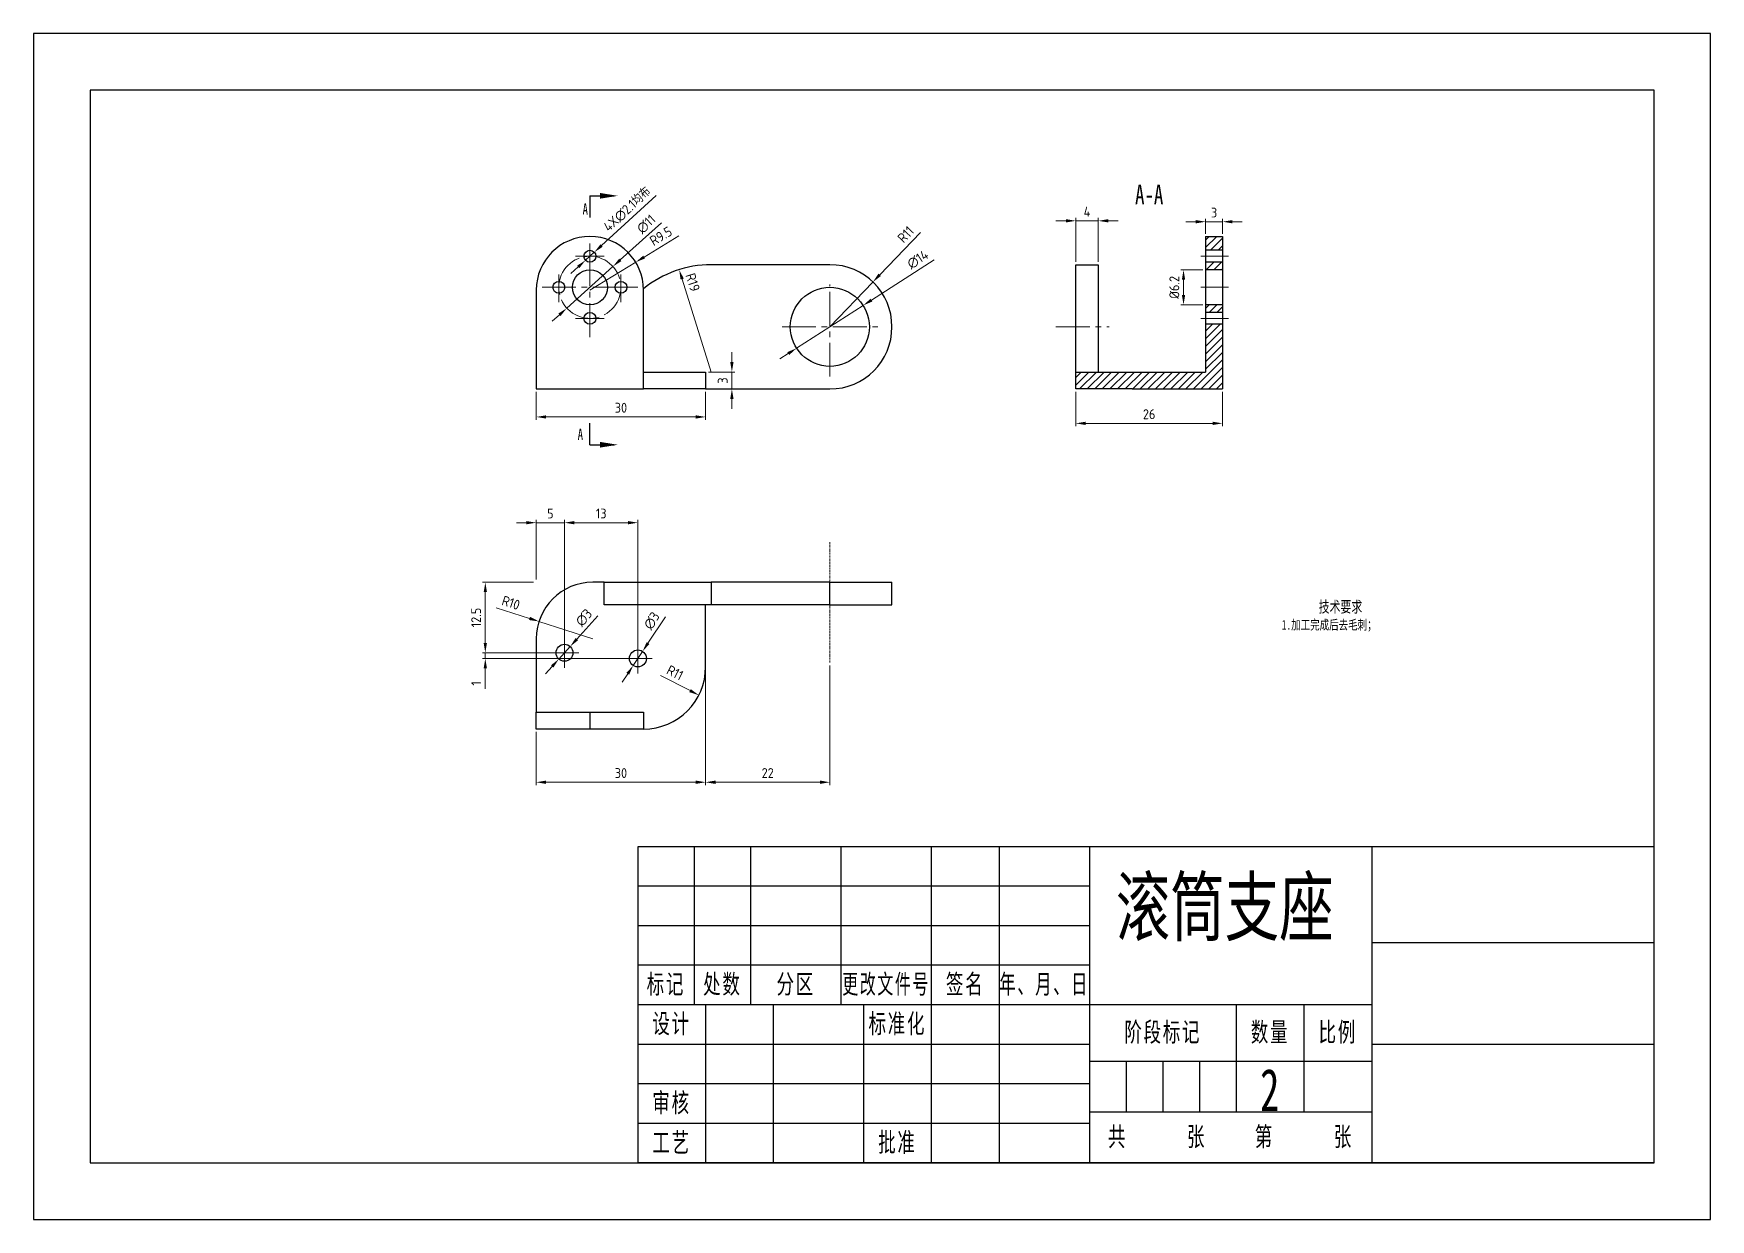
# Model space of a CAD drawing. Header units: millimetres. Extents: x 208 to 276696, y -381762 to 69.
# Drawn here: x 207.6 to 504.6, y -192 to 18 of the extents above; entities that cross this region are included whole.
import ezdxf
from ezdxf.enums import TextEntityAlignment as Align

# ---------------------------------------------------------------- set-up
doc = ezdxf.new("R2010")
doc.units = ezdxf.units.MM
doc.header["$LTSCALE"] = 0.5
doc.header["$PDSIZE"] = -5
doc.linetypes.add('点画线', pattern=[18, 12, -2, 2, -2])
doc.layers.get('0').update_dxf_attribs({"lineweight": 30})
doc.layers.add('10', color=7, linetype='Continuous')
doc.layers.add('format', color=7, linetype='Continuous')
for name, color, linetype, lineweight in [('中心线层', 1, '点画线', 15), ('尺寸', 3, 'Continuous', 15), ('尺寸线层', 3, 'Continuous', 25), ('粗实线层', 7, 'Continuous', 30), ('细实线层', 7, 'Continuous', 25)]:
    doc.layers.add(name, color=color, linetype=linetype, lineweight=lineweight)
doc.styles.add('SLDTEXTSTYLE0', font='TXT', dxfattribs={"width": 0.7})
doc.styles.get("Standard").update_dxf_attribs({"font": 'isocp.shx', "bigfont": 'gbcbig.shx'})
doc.styles.add('标准', font='', dxfattribs={"width": 0.667})
doc.styles.add('汉字', font='', dxfattribs={"width": 0.707})
doc.styles.get('标准').set_extended_font_data('宋体')
doc.styles.get('汉字').set_extended_font_data('STFangsong')
doc.dimstyles.new('AM_ISO', dxfattribs={"dimscale": 0.5, "dimtxt": 3.5, "dimasz": 3.5, "dimexe": 1, "dimexo": 1, "dimgap": 1.5, "dimtad": 1, "dimdsep": 46, "dimtxsty": 'Standard', "dimcen": 0, "dimclrd": 256, "dimclre": 256, "dimclrt": 2, "dimadec": 0, "dimazin": 2, "dimtp": 0.1, "dimtm": 0.1, "dimtfac": 0.71, "dimtdec": 3, "dimtmove": 0, "dimatfit": 3, "dimfxl": 1, "dimlwd": -1, "dimlwe": -1, "dimarcsym": 1})
doc.dimstyles.new('AM_ISO$3', dxfattribs={"dimscale": 0.5, "dimtxt": 3.5, "dimasz": 3.5, "dimexe": 1, "dimexo": 1, "dimgap": 1.5, "dimtad": 1, "dimtoh": 1, "dimdsep": 46, "dimtxsty": 'Standard', "dimcen": 0, "dimclrd": 256, "dimclre": 256, "dimclrt": 2, "dimadec": 0, "dimazin": 2, "dimtp": 0.1, "dimtm": 0.1, "dimtfac": 0.71, "dimtofl": 0, "dimtmove": 0, "dimatfit": 0, "dimfxl": 1, "dimlwd": -1, "dimlwe": -1, "dimarcsym": 1})
doc.dimstyles.new('AM_ISO$4', dxfattribs={"dimscale": 0.5, "dimtxt": 3.5, "dimasz": 3.5, "dimexe": 1, "dimexo": 1, "dimgap": 1.5, "dimtad": 1, "dimtoh": 1, "dimdsep": 46, "dimtxsty": 'Standard', "dimcen": 0, "dimclrd": 256, "dimclre": 256, "dimclrt": 2, "dimadec": 0, "dimazin": 2, "dimtp": 0.1, "dimtm": 0.1, "dimtfac": 0.71, "dimtdec": 3, "dimtofl": 0, "dimtmove": 0, "dimatfit": 0, "dimfxl": 1, "dimlwd": -1, "dimlwe": -1, "dimarcsym": 1})

# ---------------------------------------------------------------- blocks, each defined once
blk = doc.blocks.new('*D48')
at = {"layer": 'Defpoints', "color": 0, "transparency": 16777216}
for p in [(306.87, -20.78), (305.32, -22.19)]:
    blk.add_point(p, dxfattribs=at)
at = {"layer": '尺寸', "linetype": 'ByBlock', "transparency": 16777216}
for p, q in [((317.83, -10.75), (308.16, -19.6)), ((305.32, -22.19), (306.87, -20.78)), ((304.02, -23.37), (302.73, -24.56))]:
    blk.add_line(p, q, dxfattribs=at)
at = {"layer": '尺寸', "transparency": 16777216}
for points in [[(307.96, -19.38), (308.35, -19.81), (306.87, -20.78)], [(303.83, -23.16), (304.22, -23.59), (305.32, -22.19)]]:
    blk.add_solid(points, dxfattribs=at)
at = {"layer": '尺寸', "color": 2, "transparency": 16777216, "insert": (312.7, -13.16), "char_height": 1.75, "attachment_point": 5, "rotation": 42.4393}
blk.add_mtext('4X∅2.1均布', dxfattribs=at)
blk = doc.blocks.new('*D49')
at = {"layer": 'Defpoints', "color": 0, "transparency": 16777216}
for p in [(314.2, -22.54), (306.09, -27.49)]:
    blk.add_point(p, dxfattribs=at)
at = {"layer": '尺寸', "linetype": 'ByBlock', "transparency": 16777216}
for p, q in [((321.83, -17.89), (315.69, -21.63)), ((306.09, -27.49), (314.2, -22.54))]:
    blk.add_line(p, q, dxfattribs=at)
at = {"layer": '尺寸', "transparency": 16777216}
blk.add_solid([(315.54, -21.38), (315.85, -21.88), (314.2, -22.54)], dxfattribs=at)
at = {"layer": '尺寸', "color": 2, "transparency": 16777216, "insert": (318.66, -17.91), "char_height": 1.75, "attachment_point": 5, "rotation": 31.3832}
blk.add_mtext('R9.5', dxfattribs=at)
blk = doc.blocks.new('*D51')
at = {"layer": 'Defpoints', "color": 0, "transparency": 16777216}
for p in [(326.59, -41.99), (326.59, -44.99), (331.24, -44.99)]:
    blk.add_point(p, dxfattribs=at)
at = {"layer": '尺寸', "linetype": 'ByBlock', "transparency": 16777216}
for p, q in [((331.24, -40.24), (331.24, -38.49)), ((327.09, -41.99), (331.74, -41.99)), ((331.24, -41.99), (331.24, -44.99)), ((327.09, -44.99), (331.74, -44.99)), ((331.24, -46.74), (331.24, -48.49))]:
    blk.add_line(p, q, dxfattribs=at)
at = {"layer": '尺寸', "transparency": 16777216}
for points in [[(330.95, -40.24), (331.53, -40.24), (331.24, -41.99)], [(330.95, -46.74), (331.53, -46.74), (331.24, -44.99)]]:
    blk.add_solid(points, dxfattribs=at)
at = {"layer": '尺寸', "color": 2, "transparency": 16777216, "insert": (329.62, -43.49), "char_height": 1.75, "attachment_point": 5, "rotation": 90}
blk.add_mtext('3', dxfattribs=at)
blk = doc.blocks.new('*D53')
at = {"layer": 'Defpoints', "color": 0, "transparency": 16777216}
for p in [(354.48, -30.2), (342.7, -37.77)]:
    blk.add_point(p, dxfattribs=at)
at = {"layer": '尺寸', "linetype": 'ByBlock', "transparency": 16777216}
for p, q in [((367.07, -22.1), (355.95, -29.25)), ((342.7, -37.77), (354.48, -30.2)), ((341.23, -38.72), (339.76, -39.67))]:
    blk.add_line(p, q, dxfattribs=at)
at = {"layer": '尺寸', "transparency": 16777216}
for points in [[(355.79, -29.01), (356.11, -29.5), (354.48, -30.2)], [(341.07, -38.47), (341.39, -38.96), (342.7, -37.77)]]:
    blk.add_solid(points, dxfattribs=at)
at = {"layer": '尺寸', "color": 2, "transparency": 16777216, "insert": (364.16, -22.04), "char_height": 1.75, "attachment_point": 5, "rotation": 32.7537}
blk.add_mtext('∅14', dxfattribs=at)
blk = doc.blocks.new('*D54')
at = {"layer": 'Defpoints', "color": 0, "transparency": 16777216}
for p in [(356.2, -26.05), (348.59, -33.99)]:
    blk.add_point(p, dxfattribs=at)
at = {"layer": '尺寸', "linetype": 'ByBlock', "transparency": 16777216}
for p, q in [((364.62, -17.27), (357.42, -24.78)), ((348.59, -33.99), (356.2, -26.05))]:
    blk.add_line(p, q, dxfattribs=at)
at = {"layer": '尺寸', "transparency": 16777216}
blk.add_solid([(357.2, -24.58), (357.63, -24.99), (356.2, -26.05)], dxfattribs=at)
at = {"layer": '尺寸', "color": 2, "transparency": 16777216, "insert": (362.02, -17.63), "char_height": 1.75, "attachment_point": 5, "rotation": 46.1995}
blk.add_mtext('R11', dxfattribs=at)
blk = doc.blocks.new('*D55')
at = {"layer": 'Defpoints', "color": 0, "transparency": 16777216}
for p in [(310.17, -23.3), (302.01, -30.67)]:
    blk.add_point(p, dxfattribs=at)
at = {"layer": '尺寸', "linetype": 'ByBlock', "transparency": 16777216}
for p, q in [((318.75, -15.56), (311.47, -22.13)), ((302.01, -30.67), (310.17, -23.3)), ((300.71, -31.84), (299.41, -33.01))]:
    blk.add_line(p, q, dxfattribs=at)
at = {"layer": '尺寸', "transparency": 16777216}
for points in [[(311.28, -21.91), (311.67, -22.35), (310.17, -23.3)], [(300.51, -31.63), (300.9, -32.06), (302.01, -30.67)]]:
    blk.add_solid(points, dxfattribs=at)
at = {"layer": '尺寸', "color": 2, "transparency": 16777216, "insert": (316.07, -15.79), "char_height": 1.75, "attachment_point": 5, "rotation": 42.06}
blk.add_mtext('∅11', dxfattribs=at)
blk = doc.blocks.new('SW_NOTE_0')
at = {"layer": '10', "color": 0, "insert": (3.94, 4.51), "char_height": 3.5, "attachment_point": 2, "style": 'SLDTEXTSTYLE0'}
blk.add_mtext('A-A', dxfattribs=at)
blk = doc.blocks.new('*D57')
at = {"layer": 'Defpoints', "color": 0, "transparency": 16777216}
for p in [(415.14, -23.89), (411.23, -30.09), (415.14, -30.09)]:
    blk.add_point(p, dxfattribs=at)
at = {"layer": '尺寸', "linetype": 'ByBlock', "transparency": 16777216}
for p, q in [((414.64, -23.89), (410.73, -23.89)), ((411.23, -25.64), (411.23, -28.34)), ((414.64, -30.09), (410.73, -30.09))]:
    blk.add_line(p, q, dxfattribs=at)
at = {"layer": '尺寸', "transparency": 16777216}
for points in [[(410.94, -25.64), (411.52, -25.64), (411.23, -23.89)], [(410.94, -28.34), (411.52, -28.34), (411.23, -30.09)]]:
    blk.add_solid(points, dxfattribs=at)
at = {"layer": '尺寸', "color": 2, "transparency": 16777216, "insert": (409.6, -26.99), "char_height": 1.75, "attachment_point": 5, "rotation": 90}
blk.add_mtext('%%C6.2', dxfattribs=at)
blk = doc.blocks.new('*D58')
at = {"layer": 'Defpoints', "color": 0, "transparency": 16777216}
for p in [(418.14, -15.37), (415.14, -17.99), (418.14, -17.99)]:
    blk.add_point(p, dxfattribs=at)
at = {"layer": '尺寸', "linetype": 'ByBlock', "transparency": 16777216}
for p, q in [((413.39, -15.37), (411.64, -15.37)), ((415.14, -17.49), (415.14, -14.87)), ((415.14, -15.37), (418.14, -15.37)), ((418.14, -17.49), (418.14, -14.87)), ((419.89, -15.37), (421.64, -15.37))]:
    blk.add_line(p, q, dxfattribs=at)
at = {"layer": '尺寸', "transparency": 16777216}
for points in [[(413.39, -15.08), (413.39, -15.66), (415.14, -15.37)], [(419.89, -15.08), (419.89, -15.66), (418.14, -15.37)]]:
    blk.add_solid(points, dxfattribs=at)
at = {"layer": '尺寸', "color": 2, "transparency": 16777216, "insert": (416.64, -13.75), "char_height": 1.75, "attachment_point": 5}
blk.add_mtext('3', dxfattribs=at)
blk = doc.blocks.new('*D59')
at = {"layer": 'Defpoints', "color": 0, "transparency": 16777216}
for p in [(396.14, -15.21), (392.14, -22.99), (396.14, -22.99)]:
    blk.add_point(p, dxfattribs=at)
at = {"layer": '尺寸', "linetype": 'ByBlock', "transparency": 16777216}
for p, q in [((392.14, -22.49), (392.14, -14.71)), ((396.14, -22.49), (396.14, -14.71)), ((390.39, -15.21), (388.64, -15.21)), ((392.14, -15.21), (396.14, -15.21)), ((397.89, -15.21), (399.64, -15.21))]:
    blk.add_line(p, q, dxfattribs=at)
at = {"layer": '尺寸', "transparency": 16777216}
for points in [[(390.39, -14.92), (390.39, -15.5), (392.14, -15.21)], [(397.89, -14.92), (397.89, -15.5), (396.14, -15.21)]]:
    blk.add_solid(points, dxfattribs=at)
at = {"layer": '尺寸', "color": 2, "transparency": 16777216, "insert": (394.14, -13.59), "char_height": 1.75, "attachment_point": 5}
blk.add_mtext('4', dxfattribs=at)
blk = doc.blocks.new('*D60')
at = {"layer": 'Defpoints', "color": 0, "transparency": 16777216}
for p in [(392.14, -44.99), (418.14, -44.99), (418.14, -51.08)]:
    blk.add_point(p, dxfattribs=at)
at = {"layer": '尺寸', "linetype": 'ByBlock', "transparency": 16777216}
for p, q in [((392.14, -45.49), (392.14, -51.58)), ((418.14, -45.49), (418.14, -51.58)), ((393.89, -51.08), (416.39, -51.08))]:
    blk.add_line(p, q, dxfattribs=at)
at = {"layer": '尺寸', "transparency": 16777216}
for points in [[(393.89, -50.79), (393.89, -51.37), (392.14, -51.08)], [(416.39, -50.79), (416.39, -51.37), (418.14, -51.08)]]:
    blk.add_solid(points, dxfattribs=at)
at = {"layer": '尺寸', "color": 2, "transparency": 16777216, "insert": (405.14, -49.46), "char_height": 1.75, "attachment_point": 5}
blk.add_mtext('26', dxfattribs=at)
blk = doc.blocks.new('*D61')
at = {"layer": 'Defpoints', "color": 0, "transparency": 16777216}
for p in [(302.6, -90.59), (300.58, -92.82)]:
    blk.add_point(p, dxfattribs=at)
at = {"layer": '尺寸', "linetype": 'ByBlock', "transparency": 16777216}
for p, q in [((307.52, -85.14), (303.77, -89.29)), ((300.58, -92.82), (302.6, -90.59)), ((299.41, -94.12), (298.24, -95.42))]:
    blk.add_line(p, q, dxfattribs=at)
at = {"layer": '尺寸', "transparency": 16777216}
for points in [[(303.55, -89.1), (303.99, -89.49), (302.6, -90.59)], [(299.2, -93.92), (299.63, -94.31), (300.58, -92.82)]]:
    blk.add_solid(points, dxfattribs=at)
at = {"layer": '尺寸', "color": 2, "transparency": 16777216, "insert": (305.03, -85.48), "char_height": 1.75, "attachment_point": 5, "rotation": 47.9028}
blk.add_mtext('∅3', dxfattribs=at)
blk = doc.blocks.new('*D62')
at = {"layer": 'Defpoints', "color": 0, "transparency": 16777216}
for p in [(315.42, -91.45), (313.76, -93.96)]:
    blk.add_point(p, dxfattribs=at)
at = {"layer": '尺寸', "linetype": 'ByBlock', "transparency": 16777216}
for p, q in [((319.47, -85.32), (316.38, -89.99)), ((313.76, -93.96), (315.42, -91.45)), ((312.8, -95.42), (311.83, -96.88))]:
    blk.add_line(p, q, dxfattribs=at)
at = {"layer": '尺寸', "transparency": 16777216}
for points in [[(316.14, -89.83), (316.63, -90.16), (315.42, -91.45)], [(312.56, -95.26), (313.04, -95.58), (313.76, -93.96)]]:
    blk.add_solid(points, dxfattribs=at)
at = {"layer": '尺寸', "color": 2, "transparency": 16777216, "insert": (317.05, -86.03), "char_height": 1.75, "attachment_point": 5, "rotation": 56.5411}
blk.add_mtext('∅3', dxfattribs=at)
blk = doc.blocks.new('*D63')
at = {"layer": 'Defpoints', "color": 0, "transparency": 16777216}
for p in [(287.57, -79.21), (296.59, -79.21), (301.59, -91.71)]:
    blk.add_point(p, dxfattribs=at)
at = {"layer": '尺寸', "linetype": 'ByBlock', "transparency": 16777216}
for p, q in [((296.09, -79.21), (287.07, -79.21)), ((287.57, -89.96), (287.57, -80.96)), ((301.09, -91.71), (287.07, -91.71))]:
    blk.add_line(p, q, dxfattribs=at)
at = {"layer": '尺寸', "transparency": 16777216}
for points in [[(287.28, -80.96), (287.86, -80.96), (287.57, -79.21)], [(287.28, -89.96), (287.86, -89.96), (287.57, -91.71)]]:
    blk.add_solid(points, dxfattribs=at)
at = {"layer": '尺寸', "color": 2, "transparency": 16777216, "insert": (285.94, -85.46), "char_height": 1.75, "attachment_point": 5, "rotation": 90}
blk.add_mtext('12.5', dxfattribs=at)
blk = doc.blocks.new('*D64')
at = {"layer": 'Defpoints', "color": 0, "transparency": 16777216}
for p in [(296.59, -68.67), (296.59, -79.21), (301.59, -91.71)]:
    blk.add_point(p, dxfattribs=at)
at = {"layer": '尺寸', "linetype": 'ByBlock', "transparency": 16777216}
for p, q in [((296.59, -78.71), (296.59, -68.17)), ((301.59, -91.21), (301.59, -68.17)), ((294.84, -68.67), (293.09, -68.67)), ((301.59, -68.67), (296.59, -68.67)), ((303.34, -68.67), (305.09, -68.67))]:
    blk.add_line(p, q, dxfattribs=at)
at = {"layer": '尺寸', "transparency": 16777216}
for points in [[(294.84, -68.38), (294.84, -68.96), (296.59, -68.67)], [(303.34, -68.38), (303.34, -68.96), (301.59, -68.67)]]:
    blk.add_solid(points, dxfattribs=at)
at = {"layer": '尺寸', "color": 2, "transparency": 16777216, "insert": (299.09, -67.04), "char_height": 1.75, "attachment_point": 5}
blk.add_mtext('5', dxfattribs=at)
blk = doc.blocks.new('*D65')
at = {"layer": 'Defpoints', "color": 0, "transparency": 16777216}
for p in [(301.59, -91.71), (287.57, -92.71), (314.59, -92.71)]:
    blk.add_point(p, dxfattribs=at)
at = {"layer": '尺寸', "linetype": 'ByBlock', "transparency": 16777216}
for p, q in [((287.57, -89.96), (287.57, -88.21)), ((301.09, -91.71), (287.07, -91.71)), ((287.57, -91.71), (287.57, -92.71)), ((314.09, -92.71), (287.07, -92.71)), ((287.57, -94.46), (287.57, -98.06))]:
    blk.add_line(p, q, dxfattribs=at)
at = {"layer": '尺寸', "transparency": 16777216}
for points in [[(287.28, -89.96), (287.86, -89.96), (287.57, -91.71)], [(287.28, -94.46), (287.86, -94.46), (287.57, -92.71)]]:
    blk.add_solid(points, dxfattribs=at)
at = {"layer": '尺寸', "color": 2, "transparency": 16777216, "insert": (285.94, -97.13), "char_height": 1.75, "attachment_point": 5, "rotation": 90}
blk.add_mtext('1', dxfattribs=at)
blk = doc.blocks.new('*D66')
at = {"layer": 'Defpoints', "color": 0, "transparency": 16777216}
for p in [(314.59, -68.67), (301.59, -91.71), (314.59, -92.71)]:
    blk.add_point(p, dxfattribs=at)
at = {"layer": '尺寸', "linetype": 'ByBlock', "transparency": 16777216}
for p, q in [((301.59, -91.21), (301.59, -68.17)), ((314.59, -92.21), (314.59, -68.17)), ((303.34, -68.67), (312.84, -68.67))]:
    blk.add_line(p, q, dxfattribs=at)
at = {"layer": '尺寸', "transparency": 16777216}
for points in [[(303.34, -68.38), (303.34, -68.96), (301.59, -68.67)], [(312.84, -68.38), (312.84, -68.96), (314.59, -68.67)]]:
    blk.add_solid(points, dxfattribs=at)
at = {"layer": '尺寸', "color": 2, "transparency": 16777216, "insert": (308.09, -67.04), "char_height": 1.75, "attachment_point": 5}
blk.add_mtext('13', dxfattribs=at)
blk = doc.blocks.new('*D67')
at = {"layer": 'Defpoints', "color": 0, "transparency": 16777216}
for p in [(326.59, -94.21), (296.59, -105.21), (296.59, -114.63)]:
    blk.add_point(p, dxfattribs=at)
at = {"layer": '尺寸', "linetype": 'ByBlock', "transparency": 16777216}
for p, q in [((326.59, -94.71), (326.59, -115.13)), ((296.59, -105.71), (296.59, -115.13)), ((324.84, -114.63), (298.34, -114.63))]:
    blk.add_line(p, q, dxfattribs=at)
at = {"layer": '尺寸', "transparency": 16777216}
for points in [[(298.34, -114.33), (298.34, -114.92), (296.59, -114.63)], [(324.84, -114.33), (324.84, -114.92), (326.59, -114.63)]]:
    blk.add_solid(points, dxfattribs=at)
at = {"layer": '尺寸', "color": 2, "transparency": 16777216, "insert": (311.59, -113), "char_height": 1.75, "attachment_point": 5}
blk.add_mtext('30', dxfattribs=at)
blk = doc.blocks.new('*D68')
at = {"layer": 'Defpoints', "color": 0, "transparency": 16777216}
for p in [(326.59, -93.43), (348.59, -93.43), (326.59, -114.63)]:
    blk.add_point(p, dxfattribs=at)
at = {"layer": '尺寸', "linetype": 'ByBlock', "transparency": 16777216}
for p, q in [((326.59, -93.93), (326.59, -115.13)), ((348.59, -93.93), (348.59, -115.13)), ((346.84, -114.63), (328.34, -114.63))]:
    blk.add_line(p, q, dxfattribs=at)
at = {"layer": '尺寸', "transparency": 16777216}
for points in [[(328.34, -114.33), (328.34, -114.92), (326.59, -114.63)], [(346.84, -114.33), (346.84, -114.92), (348.59, -114.63)]]:
    blk.add_solid(points, dxfattribs=at)
at = {"layer": '尺寸', "color": 2, "transparency": 16777216, "insert": (337.59, -113), "char_height": 1.75, "attachment_point": 5}
blk.add_mtext('22', dxfattribs=at)
blk = doc.blocks.new('*D70')
at = {"layer": 'Defpoints', "color": 0, "transparency": 16777216}
for p in [(296.59, -44.99), (326.59, -44.99), (326.59, -49.94)]:
    blk.add_point(p, dxfattribs=at)
at = {"layer": '尺寸', "linetype": 'ByBlock', "transparency": 16777216}
for p, q in [((296.59, -45.49), (296.59, -50.44)), ((326.59, -45.49), (326.59, -50.44)), ((298.34, -49.94), (324.84, -49.94))]:
    blk.add_line(p, q, dxfattribs=at)
at = {"layer": '尺寸', "transparency": 16777216}
for points in [[(298.34, -49.65), (298.34, -50.23), (296.59, -49.94)], [(324.84, -49.65), (324.84, -50.23), (326.59, -49.94)]]:
    blk.add_solid(points, dxfattribs=at)
at = {"layer": '尺寸', "color": 2, "transparency": 16777216, "insert": (311.59, -48.31), "char_height": 1.75, "attachment_point": 5}
blk.add_mtext('30', dxfattribs=at)
blk = doc.blocks.new('*D80')
at = {"layer": 'Defpoints', "color": 0, "transparency": 16777216}
for p in [(315.59, -94.21), (325.39, -99.21)]:
    blk.add_point(p, dxfattribs=at)
at = {"layer": '尺寸', "linetype": 'ByBlock', "transparency": 16777216}
blk.add_line((318.6, -95.74), (323.83, -98.41), dxfattribs=at)
at = {"layer": '尺寸', "transparency": 16777216}
blk.add_solid([(323.96, -98.15), (323.7, -98.67), (325.39, -99.21)], dxfattribs=at)
at = {"layer": '尺寸', "color": 2, "transparency": 16777216, "insert": (321.17, -95.23), "char_height": 1.75, "attachment_point": 5, "rotation": 332.9418}
blk.add_mtext('R11', dxfattribs=at)
blk = doc.blocks.new('*D81')
at = {"layer": 'Defpoints', "color": 0, "transparency": 16777216}
for p in [(297.07, -86.15), (306.59, -89.21)]:
    blk.add_point(p, dxfattribs=at)
at = {"layer": '尺寸', "linetype": 'ByBlock', "transparency": 16777216}
for p, q in [((289.47, -83.72), (295.4, -85.62)), ((306.59, -89.21), (297.07, -86.15))]:
    blk.add_line(p, q, dxfattribs=at)
at = {"layer": '尺寸', "transparency": 16777216}
blk.add_solid([(295.49, -85.34), (295.31, -85.9), (297.07, -86.15)], dxfattribs=at)
at = {"layer": '尺寸', "color": 2, "transparency": 16777216, "insert": (292.1, -82.85), "char_height": 1.75, "attachment_point": 5, "rotation": 342.2236}
blk.add_mtext('R10', dxfattribs=at)
blk = doc.blocks.new('$CAXA_FRAME_13B17AC1$')
at = {"layer": '粗实线层'}
for p, q in [((95, 138.5), (-95, 138.5)), ((-95, 138.5), (-95, -138.5)), ((95, -138.5), (95, 138.5)), ((-95, -138.5), (95, -138.5))]:
    blk.add_line(p, q, dxfattribs=at)
at = {"layer": '细实线层'}
for p, q in [((105, 148.5), (-105, 148.5)), ((-105, 148.5), (-105, -148.5)), ((105, -148.5), (105, 148.5)), ((-105, -148.5), (105, -148.5))]:
    blk.add_line(p, q, dxfattribs=at)
blk = doc.blocks.new('$CAXA_TITLE_151E506F$')
at = {"layer": '粗实线层'}
for p, q in [((0, 56), (-180, 56)), ((-180, 56), (-180, 0)), ((-100, 56), (-100, 0)), ((-50, 56), (-50, 0)), ((0, 0), (0, 56)), ((0, 39), (-50, 39)), ((-50, 28), (-180, 28)), ((-140, 28), (-140, 0)), ((-74, 28), (-74, 9)), ((-62, 28), (-62, 9)), ((-100, 21), (-180, 21)), ((0, 21), (-50, 21)), ((-100, 14), (-180, 14)), ((-50, 9), (-100, 9)), ((-100, 7), (-180, 7)), ((0, 0), (-180, 0))]:
    blk.add_line(p, q, dxfattribs=at)
at = {"layer": '细实线层'}
for p, q in [((-170, 56), (-170, 28)), ((-160, 56), (-160, 28)), ((-144, 56), (-144, 28)), ((-128, 56), (-128, 0)), ((-116, 56), (-116, 0)), ((-100, 49), (-180, 49)), ((-100, 42), (-180, 42)), ((-100, 35), (-180, 35)), ((-168, 28), (-168, 0)), ((-156, 28), (-156, 0)), ((-50, 18), (-100, 18)), ((-93.5, 18), (-93.5, 9)), ((-87, 18), (-87, 9)), ((-80.5, 18), (-80.5, 9))]:
    blk.add_line(p, q, dxfattribs=at)
at = {"layer": '尺寸线层', "attachment_point": 5, "line_spacing_factor": 1.369753, "style": '标准'}
for s, insert, char_height, width in [('\\T1.1;标记', (-175, 31.5), 3.405, 18), ('\\T1.1;处数', (-165, 31.5), 3.405, 18), ('\\T1.1;分区', (-152, 31.5), 3.405, 30), ('\\T1.1;{\\W0.60886;更改文件号}', (-136, 31.5), 3.4054, 30), ('\\T1.1;签名', (-122, 31.5), 3.405, 22), ('\\T1.1;{\\W0.622239;年、月、日}', (-108, 31.5), 3.4054, 30), ('\\T1.1;设计', (-174, 24.5), 3.405, 22), ('\\T1.1;标准化', (-134, 24.5), 3.405, 22), ('\\T1.1;阶段标记', (-87, 23), 3.405, 50), ('{\\T1.1;数量}', (-68, 23), 3.405, 22), ('\\T1.1;比例', (-56, 23), 3.405, 22), ('\\T1.1;审核', (-174, 10.5), 3.405, 22), ('\\T1.1;共', (-95, 4.5), 3.405, 8), ('\\T1.1;张', (-81, 4.5), 3.405, 8), ('\\T1.1;第', (-69, 4.5), 3.405, 8), ('\\T1.1;张', (-55, 4.5), 3.405, 8), ('\\T1.1;工艺', (-174, 3.5), 3.405, 22), ('\\T1.1;批准', (-134, 3.5), 3.405, 22)]:
    blk.add_mtext(s, dxfattribs=dict(at, insert=insert, char_height=char_height, width=width))
at = {"layer": '尺寸线层', "style": '标准'}
for tag, height, width, p in [('标记C', 3.54, 0.667, (-175, 52.5)), ('处数C', 3.54, 0.667, (-165, 52.5)), ('分区C', 3.54, 0.667, (-152, 52.5)), ('更改文件号C', 3.54, 0.512156, (-136, 52.5)), ('更改签名C', 3.54, 0.459969, (-122, 52.5)), ('更改日期C', 3.54, 0.62723, (-108, 52.5)), ('单位名称', 5.05, 0.667, (-25, 47.5)), ('标记B', 3.54, 0.667, (-175, 45.5)), ('处数B', 3.54, 0.667, (-165, 45.5)), ('分区B', 3.54, 0.667, (-152, 45.5)), ('更改文件号B', 3.54, 0.512156, (-136, 45.5)), ('更改签名B', 3.54, 0.459969, (-122, 45.5)), ('更改日期B', 3.54, 0.62723, (-108, 45.5)), ('材料名称', 5.05, 0.667, (-75, 42)), ('标记A', 3.54, 0.667, (-175, 38.5)), ('处数A', 3.54, 0.667, (-165, 38.5)), ('分区A', 3.54, 0.667, (-152, 38.5)), ('更改文件号A', 3.54, 0.512156, (-136, 38.5)), ('更改签名A', 3.54, 0.459969, (-122, 38.5)), ('更改日期A', 3.54, 0.62723, (-108, 38.5)), ('图纸名称', 5.05, 0.667, (-25, 30)), ('设计', 3.54, 0.667, (-162, 24.5)), ('设计日期', 3.54, 0.667, (-148, 24.5)), ('标准化', 3.54, 0.667, (-122, 24.5)), ('标准化日期', 3.54, 0.569556, (-108, 24.5)), ('阶段标记S', 3.54, 0.229984, (-96.75, 13.5)), ('阶段标记A', 3.54, 0.229984, (-90.25, 13.5)), ('阶段标记B', 3.54, 0.229984, (-83.75, 13.5)), ('阶段标记C', 3.54, 0.229984, (-77.25, 13.5)), ('重量', 3.54, 0.667, (-68, 13.5)), ('图纸比例', 3.54, 0.524733, (-56, 13.5)), ('审核', 3.54, 0.667, (-162, 10.5)), ('审核日期', 3.54, 0.667, (-148, 10.5)), ('图纸编号', 5.05, 0.667, (-25.07, 9.53)), ('页数', 3.54, 0.667, (-88, 4.5)), ('页码', 3.54, 0.667, (-62, 4.5)), ('工艺', 3.54, 0.667, (-162, 3.5)), ('工艺日期', 3.54, 0.667, (-148, 3.5)), ('批准', 3.54, 0.667, (-122, 3.5)), ('批准日期', 3.54, 0.667, (-108, 3.5))]:
    blk.add_attdef(tag, text='', height=height, dxfattribs=dict(at, width=width)).set_placement(p, align=Align.MIDDLE_CENTER)
blk = doc.blocks.new('*D151')
at = {"layer": 'Defpoints', "color": 0, "ltscale": 0.001, "transparency": 16777216}
for p in [(321.91, -23.86), (327.59, -41.99)]:
    blk.add_point(p, dxfattribs=at)
at = {"layer": '中心线层', "linetype": 'ByBlock', "ltscale": 0.001, "transparency": 16777216}
blk.add_line((327.59, -41.99), (322.43, -25.52), dxfattribs=at)
at = {"layer": '中心线层', "ltscale": 0.001, "transparency": 16777216}
blk.add_solid([(322.71, -25.44), (322.15, -25.61), (321.91, -23.86)], dxfattribs=at)
at = {"layer": '中心线层', "color": 2, "ltscale": 0.001, "transparency": 16777216, "insert": (324.32, -26.11), "char_height": 1.75, "attachment_point": 5, "rotation": 287.4017}
blk.add_mtext('R19', dxfattribs=at)

msp = doc.modelspace()

# ---------------------------------------------------------------- hatches: boundary and pattern name
at = {"layer": '细实线层'}
h = msp.add_hatch(dxfattribs=at)
h.set_pattern_fill('ANSI31', color=256, scale=0.3)
h.paths.add_polyline_path([(418.137, -17.985), (415.137, -17.985), (415.137, -20.435), (418.137, -20.435)])
h.paths.add_polyline_path([(418.137, -22.535), (415.137, -22.535), (415.137, -23.885), (418.137, -23.885)])
h.paths.add_polyline_path([(418.137, -30.085), (415.137, -30.085), (415.137, -31.435), (418.137, -31.435)])
h.paths.add_polyline_path([(418.137, -33.535), (415.137, -33.535), (415.137, -41.985), (402.137, -41.985), (392.137, -41.985), (392.137, -44.985), (402.137, -44.985), (418.137, -44.985)])

# ---------------------------------------------------------------- linework, layer by layer
at = {"layer": 'format', "color": 7}
for p, q in [((306.09, -10.79), (306.09, -14.62)), ((306.09, -10.79), (310.377, -10.79)), ((306.09, -54.862), (306.09, -51.032)), ((306.09, -54.862), (310.377, -54.862))]:
    msp.add_line(p, q, dxfattribs=at)
for points in [[(311.034, -10.786), (307.859, -11.294), (307.859, -10.278)], [(311.034, -54.866), (307.859, -54.358), (307.859, -55.374)]]:
    msp.add_solid(points, dxfattribs=at)
at = {"layer": '中心线层'}
for p, q in [((306.09, -24.128), (306.09, -19.234)), ((306.09, -35.794), (306.09, -19.482)), ((303.549, -21.485), (308.631, -21.485)), ((419.206, -21.485), (414.291, -21.485)), ((300.59, -29.628), (300.59, -24.734)), ((311.59, -29.628), (311.59, -24.734)), ((348.59, -42.794), (348.59, -26.482)), ((297.62, -26.985), (314.561, -26.985)), ((298.049, -26.985), (303.131, -26.985)), ((309.049, -26.985), (314.131, -26.985)), ((419.206, -26.985), (414.291, -26.985)), ((303.549, -32.485), (308.631, -32.485)), ((306.09, -35.128), (306.09, -30.234)), ((419.206, -32.485), (414.291, -32.485)), ((340.12, -33.985), (357.061, -33.985)), ((388.631, -33.985), (398.036, -33.985)), ((299.049, -91.706), (304.131, -91.706)), ((301.59, -94.348), (301.59, -89.455)), ((314.59, -95.348), (314.59, -90.455)), ((312.049, -92.706), (317.131, -92.706))]:
    msp.add_line(p, q, dxfattribs=at)
at = {"layer": '中心线层', "ltscale": 0.05}
msp.add_line((348.59, -72.13), (348.59, -93.426), dxfattribs=at)
at = {"layer": '中心线层'}
msp.add_circle((306.09, -26.985), 5.5, dxfattribs=at)
at = {"layer": '粗实线层'}
for p, q in [((415.137, -17.985), (415.137, -41.985)), ((415.137, -17.985), (418.137, -17.985)), ((418.137, -20.435), (415.137, -20.435)), ((418.137, -17.985), (418.137, -44.985)), ((348.59, -22.985), (327.59, -22.985)), ((392.137, -22.985), (396.137, -22.985)), ((392.137, -41.985), (392.137, -22.985)), ((396.137, -22.985), (396.137, -41.985)), ((418.137, -22.535), (415.137, -22.535)), ((418.137, -23.885), (415.137, -23.885)), ((296.59, -27.485), (296.59, -44.985)), ((315.59, -41.985), (315.59, -27.485)), ((418.137, -30.085), (415.137, -30.085)), ((418.137, -31.435), (415.137, -31.435)), ((418.137, -33.535), (415.137, -33.535)), ((315.59, -44.985), (315.59, -41.985)), ((315.59, -41.985), (326.59, -41.985)), ((326.59, -41.985), (326.59, -44.985)), ((392.137, -44.985), (392.137, -41.985)), ((392.137, -41.985), (402.137, -41.985)), ((402.137, -41.985), (415.137, -41.985)), ((296.59, -44.985), (315.59, -44.985)), ((326.59, -44.985), (315.59, -44.985)), ((326.59, -44.985), (348.59, -44.985)), ((402.137, -44.985), (392.137, -44.985)), ((402.137, -44.985), (418.137, -44.985)), ((308.59, -79.206), (306.59, -79.206)), ((308.59, -83.206), (308.59, -79.206)), ((308.59, -79.206), (327.59, -79.206)), ((327.59, -79.206), (327.59, -83.206)), ((348.59, -79.206), (327.59, -79.206)), ((348.59, -83.206), (348.59, -79.206)), ((348.59, -79.206), (359.59, -79.206)), ((359.59, -83.206), (359.59, -79.206)), ((327.59, -83.206), (308.59, -83.206)), ((326.59, -94.206), (326.59, -83.206)), ((348.59, -83.206), (327.59, -83.206)), ((348.59, -83.206), (359.59, -83.206)), ((296.59, -89.206), (296.59, -102.206)), ((296.59, -105.206), (296.59, -102.206)), ((296.59, -102.206), (306.09, -102.206)), ((306.09, -102.206), (306.09, -105.206)), ((306.09, -102.206), (315.59, -102.206)), ((315.59, -102.206), (315.59, -105.206)), ((306.09, -105.206), (296.59, -105.206)), ((315.59, -105.206), (306.09, -105.206))]:
    msp.add_line(p, q, dxfattribs=at)
for centre, radius in [((306.09, -21.485), 1.05), ((300.59, -26.985), 1.05), ((306.09, -26.985), 3.1), ((311.59, -26.985), 1.05), ((348.59, -33.985), 7), ((306.09, -32.485), 1.05), ((301.59, -91.706), 1.5), ((314.59, -92.706), 1.5)]:
    msp.add_circle(centre, radius, dxfattribs=at)
for centre, radius, start, end in [((306.09, -27.485), 9.5, 90, 180), ((306.09, -27.485), 9.5, 0, 90), ((327.59, -41.985), 19, 90, 129.17742), ((348.59, -33.985), 11, 270, 90), ((306.59, -89.206), 10, 90, 180), ((315.59, -94.206), 11, 270, 0)]:
    msp.add_arc(centre, radius, start, end, dxfattribs=at)

# ---------------------------------------------------------------- block references
at = {"layer": '10'}
msp.add_blockref('SW_NOTE_0', (401.209, -13.297), dxfattribs=at)
at = {"layer": '粗实线层', "rotation": 270}
msp.add_blockref('$CAXA_FRAME_13B17AC1$', (356.055, -87.049), dxfattribs=at)
at = {"layer": '粗实线层'}
msp.add_blockref('$CAXA_TITLE_151E506F$', (494.555, -182.049), dxfattribs=at)

# ---------------------------------------------------------------- texts
at = {"attachment_point": 1, "style": '汉字'}
for s, width, insert, char_height in [('\\pi11.325;{\\H0.8x;技术要求}\\P\\pi0;    {\\H0.68x;1.加工完成后去毛刺；\\P }', 30.94908, (423.842, -82.559), 2.5), ('滚筒支座 ', 75.69103, (399.241, -131.683), 10)]:
    msp.add_mtext_dynamic_manual_height_columns(s, width=width, gutter_width=12.5, heights=[0], dxfattribs=dict(at, insert=insert, char_height=char_height))
at = {"layer": 'format', "color": 7, "char_height": 2, "attachment_point": 1, "style": 'SLDTEXTSTYLE0'}
for insert in [(304.796, -12.122), (303.926, -52.004)]:
    msp.add_mtext('A', dxfattribs=dict(at, insert=insert))
at = {"layer": '尺寸', "insert": (424.795, -165.365), "char_height": 7.5, "attachment_point": 1, "style": '标准'}
msp.add_mtext_dynamic_manual_height_columns('2', width=12.19954, gutter_width=12.5, heights=[0], dxfattribs=at)

# ---------------------------------------------------------------- dimensions: what is measured, and where the dimension line sits
at = {"layer": '中心线层', "ltscale": 0.001}
dim = msp.add_radius_dim(center=(327.59, -41.985), mpoint=(321.908, -23.855), dimstyle='AM_ISO$4', dxfattribs=at)
dim.commit()
dim.dimension.update_dxf_attribs({"geometry": '*D151', "text_midpoint": (322.767, -26.597), "dimtype": 164})
at = {"layer": '尺寸'}
dim = msp.add_diameter_dim_2p(p1=(305.315, -22.194), p2=(306.865, -20.777), text='4X<>均布', dimstyle='AM_ISO$3', override={"dimtoh": 0, "dimtdec": 3, "dimtofl": 1, "dimatfit": 3}, dxfattribs=at)
dim.commit()
dim.dimension.update_dxf_attribs({"geometry": '*D48', "text_midpoint": (313.837, -14.402), "dimtype": 163})
dim = msp.add_diameter_dim_2p(p1=(302.007, -30.67), p2=(310.174, -23.301), dimstyle='AM_ISO$3', override={"dimtoh": 0, "dimtdec": 3, "dimtofl": 1, "dimatfit": 3}, dxfattribs=at)
dim.commit()
dim.dimension.update_dxf_attribs({"geometry": '*D55', "text_midpoint": (317.156, -17.001), "dimtype": 163})
for base, p1, p2, picture, middle in [((396.137, -15.213), (392.137, -22.985), (396.137, -22.985), '*D59', (394.137, -13.588)), ((418.137, -15.371), (415.137, -17.985), (418.137, -17.985), '*D58', (416.637, -13.746)), ((418.137, -51.081), (392.137, -44.985), (418.137, -44.985), '*D60', (405.137, -49.456)), ((296.59, -68.67), (301.59, -91.706), (296.59, -79.206), '*D64', (299.09, -67.045)), ((314.59, -68.67), (301.59, -91.706), (314.59, -92.706), '*D66', (308.09, -67.045)), ((296.59, -114.626), (326.59, -94.206), (296.59, -105.206), '*D67', (311.59, -113.001)), ((326.59, -114.626), (348.59, -93.426), (326.59, -93.426), '*D68', (337.59, -113.001))]:
    dim = msp.add_linear_dim(base=base, p1=p1, p2=p2, dimstyle='AM_ISO', dxfattribs=at)
    dim.commit()
    dim.dimension.update_dxf_attribs({"geometry": picture, "text_midpoint": middle})
for center, mpoint, picture, middle in [((306.09, -27.485), (314.201, -22.538), '*D49', (319.511, -19.299)), ((348.59, -33.985), (356.204, -26.046), '*D54', (363.194, -18.757)), ((315.59, -94.206), (325.386, -99.21), '*D80', (320.433, -96.679))]:
    dim = msp.add_radius_dim(center=center, mpoint=mpoint, dimstyle='AM_ISO$4', override={"dimtoh": 0, "dimtofl": 1, "dimatfit": 3}, dxfattribs=at)
    dim.commit()
    dim.dimension.update_dxf_attribs({"geometry": picture, "text_midpoint": middle, "dimtype": 164})
dim = msp.add_diameter_dim_2p(p1=(342.703, -37.773), p2=(354.477, -30.198), dimstyle='AM_ISO', dxfattribs=at)
dim.commit()
dim.dimension.update_dxf_attribs({"geometry": '*D53', "text_midpoint": (365.037, -23.405), "dimtype": 163})
dim = msp.add_linear_dim(base=(411.23, -30.085), p1=(415.137, -23.885), p2=(415.137, -30.085), angle=90, text='%%C<>', dimstyle='AM_ISO', dxfattribs=at)
dim.commit()
dim.dimension.update_dxf_attribs({"geometry": '*D57', "text_midpoint": (409.604, -26.985)})
for base, p1, p2, picture, middle in [((331.242, -44.985), (326.59, -41.985), (326.59, -44.985), '*D51', (329.617, -43.485)), ((287.568, -79.206), (301.59, -91.706), (296.59, -79.206), '*D63', (285.943, -85.456)), ((287.568, -92.706), (301.59, -91.706), (314.59, -92.706), '*D65', (285.943, -97.131))]:
    dim = msp.add_linear_dim(base=base, p1=p1, p2=p2, angle=90, dimstyle='AM_ISO', dxfattribs=at)
    dim.commit()
    dim.dimension.update_dxf_attribs({"geometry": picture, "text_midpoint": middle})
dim = msp.add_linear_dim(base=(326.59, -49.937), p1=(296.59, -44.985), p2=(326.59, -44.985), dimstyle='AM_ISO', dxfattribs=at)
dim.commit()
dim.dimension.update_dxf_attribs({"geometry": '*D70', "text_midpoint": (311.59, -49.937), "dimtype": 160})
dim = msp.add_radius_dim(center=(306.59, -89.206), mpoint=(297.068, -86.153), dimstyle='AM_ISO$4', override={"dimtoh": 0, "dimtofl": 1, "dimatfit": 3}, dxfattribs=at)
dim.commit()
dim.dimension.update_dxf_attribs({"geometry": '*D81', "text_midpoint": (292.1, -82.854)})
for p1, p2, picture, middle in [((300.585, -92.819), (302.596, -90.593), '*D61', (305.026, -85.479)), ((313.763, -93.957), (315.417, -91.455), '*D62', (317.052, -86.034))]:
    dim = msp.add_diameter_dim_2p(p1=p1, p2=p2, dimstyle='AM_ISO$3', override={"dimtoh": 0, "dimtdec": 3, "dimtofl": 1, "dimatfit": 3}, dxfattribs=at)
    dim.commit()
    dim.dimension.update_dxf_attribs({"geometry": picture, "text_midpoint": middle})

doc.saveas('drawing.dxf')
